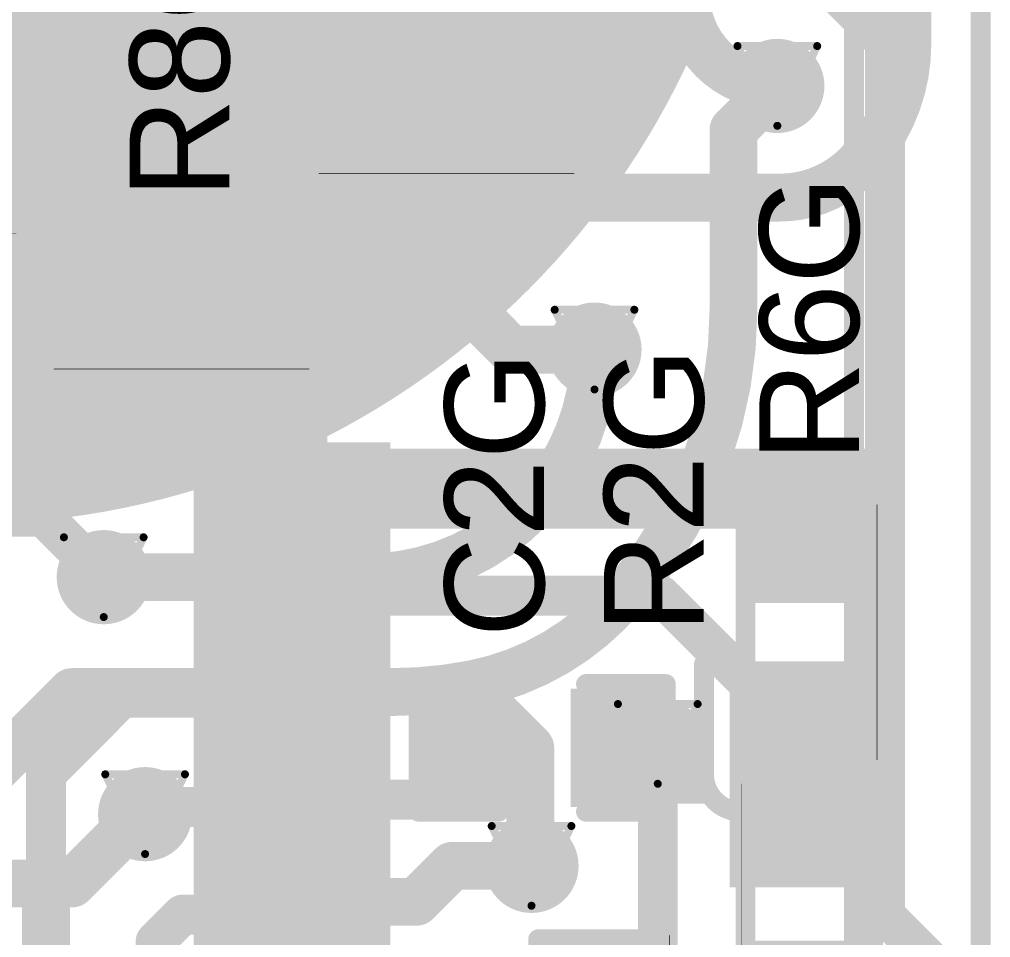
# Model space of a CAD drawing. Header units: inches. Extents: x -3.9 to 9.5, y -7 to 2.6.
# Drawn here: x 3.6748 to 3.9185, y -4.7644 to -4.5341 of the extents above; entities that cross this region are included whole.
import ezdxf

# ---------------------------------------------------------------- set-up
doc = ezdxf.new("R2010")
doc.units = ezdxf.units.IN
doc.header["$MEASUREMENT"] = 0
for name, color, linetype in [('Board Outline', 216, 'Continuous'), ('Bottom Layer', 5, 'Continuous'), ('Bottom Overlay', 54, 'Continuous'), ('Bottom Paste', 16, 'Continuous'), ('Bottom Solder', 6, 'Continuous'), ('Drill Drawing', 1, 'Continuous'), ('Top Layer', 1, 'Continuous'), ('Top Overlay', 2, 'Continuous'), ('Top Paste', 8, 'Continuous'), ('Top Solder', 216, 'Continuous'), ('Via Holes', 16, 'Continuous')]:
    doc.layers.add(name, color=color, linetype=linetype)
doc.styles.add('Arial', font='', dxfattribs={"height": 0.2})
doc.styles.get('Arial').set_extended_font_data('Arial')

# ---------------------------------------------------------------- blocks, each defined once
blk = doc.blocks.new('14_TSSOP_35')
at = {"layer": 'Top Layer'}
for points in [[(-0.1299212, 0.03444885), (-0.0885826, 0.03444885), (-0.0885826, 0.01673235), (-0.1299212, 0.01673235)], [(-0.1299212, 0.00885825), (-0.0885826, 0.00885825), (-0.0885826, -0.00885825), (-0.1299212, -0.00885825)], [(-0.1299212, -0.01673225), (-0.0885826, -0.01673225), (-0.0885826, -0.03444875), (-0.1299212, -0.03444875)], [(-0.1299212, -0.04232285), (-0.0885826, -0.04232285), (-0.0885826, -0.06003935), (-0.1299212, -0.06003935)], [(-0.1299212, -0.06791335), (-0.0885826, -0.06791335), (-0.0885826, -0.08562985), (-0.1299212, -0.08562985)]]:
    blk.add_hatch(color=1, dxfattribs=at).paths.add_polyline_path(points)
at = {"layer": 'Top Paste'}
for points in [[(-0.1299212, 0.03444885), (-0.0885826, 0.03444885), (-0.0885826, 0.01673235), (-0.1299212, 0.01673235)], [(-0.1299212, 0.00885825), (-0.0885826, 0.00885825), (-0.0885826, -0.00885825), (-0.1299212, -0.00885825)], [(-0.1299212, -0.01673225), (-0.0885826, -0.01673225), (-0.0885826, -0.03444875), (-0.1299212, -0.03444875)], [(-0.1299212, -0.04232285), (-0.0885826, -0.04232285), (-0.0885826, -0.06003935), (-0.1299212, -0.06003935)], [(-0.1299212, -0.06791335), (-0.0885826, -0.06791335), (-0.0885826, -0.08562985), (-0.1299212, -0.08562985)]]:
    blk.add_hatch(color=8, dxfattribs=at).paths.add_polyline_path(points)
at = {"layer": 'Top Solder'}
for points in [[(-0.1339212, 0.03844885), (-0.0845826, 0.03844885), (-0.0845826, 0.01273235), (-0.1339212, 0.01273235)], [(-0.1339212, 0.01285825), (-0.0845826, 0.01285825), (-0.0845826, -0.01285825), (-0.1339212, -0.01285825)], [(-0.1339212, -0.01273225), (-0.0845826, -0.01273225), (-0.0845826, -0.03844875), (-0.1339212, -0.03844875)], [(-0.1339212, -0.03832285), (-0.0845826, -0.03832285), (-0.0845826, -0.06403935), (-0.1339212, -0.06403935)], [(-0.1339212, -0.06391335), (-0.0845826, -0.06391335), (-0.0845826, -0.08962985), (-0.1339212, -0.08962985)]]:
    blk.add_hatch(color=216, dxfattribs=at).paths.add_polyline_path(points)
at = {"layer": 'Top Overlay'}
for points in [[(-0.09, -0.0919999, 0.005, 0.005, 0), (-0.09, -0.0999999, 0.005, 0.005, 0)], [(0.0900001, -0.0999999, 0.005, 0.005, 0), (-0.09, -0.0999999, 0.005, 0.005, 0)]]:
    blk.add_lwpolyline(points, format="xyseb", dxfattribs=at)
for points in [[(-0.09125, -0.0919999, 0.0025, 0.0025, 1), (-0.08875, -0.0919999, 0.0025, 0.0025, 1)], [(-0.09125, -0.0999999, 0.0025, 0.0025, 1), (-0.08875, -0.0999999, 0.0025, 0.0025, 1)], [(-0.09125, -0.0999999, 0.0025, 0.0025, 1), (-0.08875, -0.0999999, 0.0025, 0.0025, 1)]]:
    blk.add_lwpolyline(points, format="xyseb", close=True, dxfattribs=at)
blk = doc.blocks.new('S______B______0402_49')
at = {"layer": 'Top Layer'}
for points in [[(-0.0275, -0.0125), (-0.0275, 0.0125), (-0.009499999999999998, 0.0125), (-0.009500000000000001, -0.0125)], [(0.009499999999999998, -0.0125), (0.009500000000000001, 0.0125), (0.0275, 0.0125), (0.0275, -0.0125)]]:
    blk.add_hatch(color=1, dxfattribs=at).paths.add_polyline_path(points)
at = {"layer": 'Top Paste'}
for points in [[(-0.0275, -0.0125), (-0.0275, 0.0125), (-0.009499999999999998, 0.0125), (-0.009500000000000001, -0.0125)], [(0.009499999999999998, -0.0125), (0.009500000000000001, 0.0125), (0.0275, 0.0125), (0.0275, -0.0125)]]:
    blk.add_hatch(color=8, dxfattribs=at).paths.add_polyline_path(points)
at = {"layer": 'Top Solder'}
for points in [[(-0.0296654, -0.0146654), (-0.0296654, 0.0146654), (-0.007334599999999998, 0.0146654), (-0.007334600000000002, -0.0146654)], [(0.007334599999999998, -0.0146654), (0.007334600000000002, 0.0146654), (0.0296654, 0.0146654), (0.0296654, -0.0146654)]]:
    blk.add_hatch(color=216, dxfattribs=at).paths.add_polyline_path(points)
at = {"layer": 'Top Overlay'}
for points in [[(-0.031, -0.016, 0.005, 0.005, 0), (-0.031, 0.016, 0.005, 0.005, 0)], [(-0.031, 0.016, 0.005, 0.005, 0), (0.031, 0.016, 0.005, 0.005, 0)], [(0.031, -0.016, 0.005, 0.005, 0), (0.031, 0.016, 0.005, 0.005, 0)], [(-0.031, -0.016, 0.005, 0.005, 0), (0.031, -0.016, 0.005, 0.005, 0)], [(-0.032, -0.017, 0.000127, 0.000127, 0), (0.032, -0.017, 0.000127, 0.000127, 0)]]:
    blk.add_lwpolyline(points, format="xyseb", dxfattribs=at)
for points in [[(-0.03225, 0.016, 0.0025, 0.0025, 1), (-0.02975, 0.016, 0.0025, 0.0025, 1)], [(-0.03225, 0.016, 0.0025, 0.0025, 1), (-0.02975, 0.016, 0.0025, 0.0025, 1)], [(0.02975, 0.016, 0.0025, 0.0025, 1), (0.03225, 0.016, 0.0025, 0.0025, 1)], [(0.02975, 0.016, 0.0025, 0.0025, 1), (0.03225, 0.016, 0.0025, 0.0025, 1)], [(-0.03225, -0.016, 0.0025, 0.0025, 1), (-0.02975, -0.016, 0.0025, 0.0025, 1)], [(-0.03225, -0.016, 0.0025, 0.0025, 1), (-0.02975, -0.016, 0.0025, 0.0025, 1)], [(0.02975, -0.016, 0.0025, 0.0025, 1), (0.03225, -0.016, 0.0025, 0.0025, 1)], [(0.02975, -0.016, 0.0025, 0.0025, 1), (0.03225, -0.016, 0.0025, 0.0025, 1)], [(-0.0320317, -0.017, 6.35e-05, 6.35e-05, 1), (-0.0319683, -0.017, 6.35e-05, 6.35e-05, 1)], [(0.0319683, -0.017, 6.35e-05, 6.35e-05, 1), (0.0320317, -0.017, 6.35e-05, 6.35e-05, 1)]]:
    blk.add_lwpolyline(points, format="xyseb", close=True, dxfattribs=at)
blk = doc.blocks.new('R__0402_126')
at = {"layer": 'Top Layer'}
for points in [[(-0.0275, -0.0125), (-0.0275, 0.0125), (-0.009499999999999998, 0.0125), (-0.009500000000000001, -0.0125)], [(0.009499999999999998, -0.0125), (0.009500000000000001, 0.0125), (0.0275, 0.0125), (0.0275, -0.0125)]]:
    blk.add_hatch(color=1, dxfattribs=at).paths.add_polyline_path(points)
at = {"layer": 'Top Paste'}
for points in [[(-0.0275, -0.0125), (-0.0275, 0.0125), (-0.009499999999999998, 0.0125), (-0.009500000000000001, -0.0125)], [(0.009499999999999998, -0.0125), (0.009500000000000001, 0.0125), (0.0275, 0.0125), (0.0275, -0.0125)]]:
    blk.add_hatch(color=8, dxfattribs=at).paths.add_polyline_path(points)
at = {"layer": 'Top Solder'}
for points in [[(-0.0315, -0.0165), (-0.0315, 0.0165), (-0.005499999999999999, 0.0165), (-0.005500000000000001, -0.0165)], [(0.005499999999999999, -0.0165), (0.005500000000000001, 0.0165), (0.0315, 0.0165), (0.0315, -0.0165)]]:
    blk.add_hatch(color=216, dxfattribs=at).paths.add_polyline_path(points)
at = {"layer": 'Top Overlay'}
for points in [[(-0.031, -0.016, 0.005, 0.005, 0), (-0.031, 0.016, 0.005, 0.005, 0)], [(-0.031, 0.016, 0.005, 0.005, 0), (0.031, 0.016, 0.005, 0.005, 0)], [(0.031, -0.016, 0.005, 0.005, 0), (0.031, 0.016, 0.005, 0.005, 0)], [(-0.031, -0.016, 0.005, 0.005, 0), (0.031, -0.016, 0.005, 0.005, 0)], [(-0.032, -0.017, 0.000127, 0.000127, 0), (0.032, -0.017, 0.000127, 0.000127, 0)]]:
    blk.add_lwpolyline(points, format="xyseb", dxfattribs=at)
for points in [[(-0.03225, 0.016, 0.0025, 0.0025, 1), (-0.02975, 0.016, 0.0025, 0.0025, 1)], [(-0.03225, 0.016, 0.0025, 0.0025, 1), (-0.02975, 0.016, 0.0025, 0.0025, 1)], [(0.02975, 0.016, 0.0025, 0.0025, 1), (0.03225, 0.016, 0.0025, 0.0025, 1)], [(0.02975, 0.016, 0.0025, 0.0025, 1), (0.03225, 0.016, 0.0025, 0.0025, 1)], [(-0.03225, -0.016, 0.0025, 0.0025, 1), (-0.02975, -0.016, 0.0025, 0.0025, 1)], [(-0.03225, -0.016, 0.0025, 0.0025, 1), (-0.02975, -0.016, 0.0025, 0.0025, 1)], [(0.02975, -0.016, 0.0025, 0.0025, 1), (0.03225, -0.016, 0.0025, 0.0025, 1)], [(0.02975, -0.016, 0.0025, 0.0025, 1), (0.03225, -0.016, 0.0025, 0.0025, 1)], [(-0.0320317, -0.017, 6.35e-05, 6.35e-05, 1), (-0.0319683, -0.017, 6.35e-05, 6.35e-05, 1)], [(0.0319683, -0.017, 6.35e-05, 6.35e-05, 1), (0.0320317, -0.017, 6.35e-05, 6.35e-05, 1)]]:
    blk.add_lwpolyline(points, format="xyseb", close=True, dxfattribs=at)
blk = doc.blocks.new('R__0402_133')
at = {"layer": 'Top Layer'}
for points in [[(-0.0275, -0.0125), (-0.0275, 0.0125), (-0.009499999999999998, 0.0125), (-0.009500000000000001, -0.0125)], [(0.009499999999999998, -0.0125), (0.009500000000000001, 0.0125), (0.0275, 0.0125), (0.0275, -0.0125)]]:
    blk.add_hatch(color=1, dxfattribs=at).paths.add_polyline_path(points)
at = {"layer": 'Top Paste'}
for points in [[(-0.0275, -0.0125), (-0.0275, 0.0125), (-0.009499999999999998, 0.0125), (-0.009500000000000001, -0.0125)], [(0.009499999999999998, -0.0125), (0.009500000000000001, 0.0125), (0.0275, 0.0125), (0.0275, -0.0125)]]:
    blk.add_hatch(color=8, dxfattribs=at).paths.add_polyline_path(points)
at = {"layer": 'Top Solder'}
for points in [[(-0.0315, -0.0165), (-0.0315, 0.0165), (-0.005499999999999999, 0.0165), (-0.005500000000000001, -0.0165)], [(0.005499999999999999, -0.0165), (0.005500000000000001, 0.0165), (0.0315, 0.0165), (0.0315, -0.0165)]]:
    blk.add_hatch(color=216, dxfattribs=at).paths.add_polyline_path(points)
at = {"layer": 'Top Overlay'}
for points in [[(-0.031, 0.016, 0.005, 0.005, 0), (-0.031, -0.016, 0.005, 0.005, 0)], [(0.031, 0.016, 0.005, 0.005, 0), (-0.031, 0.016, 0.005, 0.005, 0)], [(0.031, 0.016, 0.005, 0.005, 0), (0.031, -0.016, 0.005, 0.005, 0)], [(0.031, -0.016, 0.005, 0.005, 0), (-0.031, -0.016, 0.005, 0.005, 0)], [(0.032, -0.017, 0.000127, 0.000127, 0), (-0.032, -0.017, 0.000127, 0.000127, 0)]]:
    blk.add_lwpolyline(points, format="xyseb", dxfattribs=at)
for points in [[(-0.03225, 0.016, 0.0025, 0.0025, 1), (-0.02975, 0.016, 0.0025, 0.0025, 1)], [(-0.03225, 0.016, 0.0025, 0.0025, 1), (-0.02975, 0.016, 0.0025, 0.0025, 1)], [(0.02975, 0.016, 0.0025, 0.0025, 1), (0.03225, 0.016, 0.0025, 0.0025, 1)], [(0.02975, 0.016, 0.0025, 0.0025, 1), (0.03225, 0.016, 0.0025, 0.0025, 1)], [(-0.03225, -0.016, 0.0025, 0.0025, 1), (-0.02975, -0.016, 0.0025, 0.0025, 1)], [(-0.03225, -0.016, 0.0025, 0.0025, 1), (-0.02975, -0.016, 0.0025, 0.0025, 1)], [(0.02975, -0.016, 0.0025, 0.0025, 1), (0.03225, -0.016, 0.0025, 0.0025, 1)], [(0.02975, -0.016, 0.0025, 0.0025, 1), (0.03225, -0.016, 0.0025, 0.0025, 1)], [(-0.0320317, -0.017, 6.35e-05, 6.35e-05, 1), (-0.0319683, -0.017, 6.35e-05, 6.35e-05, 1)], [(0.0319683, -0.017, 6.35e-05, 6.35e-05, 1), (0.0320317, -0.017, 6.35e-05, 6.35e-05, 1)]]:
    blk.add_lwpolyline(points, format="xyseb", close=True, dxfattribs=at)
blk = doc.blocks.new('R___0402_140')
at = {"layer": 'Top Layer'}
for points in [[(-0.0275, -0.0125), (-0.0275, 0.0125), (-0.009499999999999998, 0.0125), (-0.009500000000000001, -0.0125)], [(0.009499999999999998, -0.0125), (0.009500000000000001, 0.0125), (0.0275, 0.0125), (0.0275, -0.0125)]]:
    blk.add_hatch(color=1, dxfattribs=at).paths.add_polyline_path(points)
at = {"layer": 'Top Paste'}
for points in [[(-0.0275, -0.0125), (-0.0275, 0.0125), (-0.009499999999999998, 0.0125), (-0.009500000000000001, -0.0125)], [(0.009499999999999998, -0.0125), (0.009500000000000001, 0.0125), (0.0275, 0.0125), (0.0275, -0.0125)]]:
    blk.add_hatch(color=8, dxfattribs=at).paths.add_polyline_path(points)
at = {"layer": 'Top Solder'}
for points in [[(-0.0296654, -0.0146654), (-0.0296654, 0.0146654), (-0.007334599999999998, 0.0146654), (-0.007334600000000002, -0.0146654)], [(0.007334599999999998, -0.0146654), (0.007334600000000002, 0.0146654), (0.0296654, 0.0146654), (0.0296654, -0.0146654)]]:
    blk.add_hatch(color=216, dxfattribs=at).paths.add_polyline_path(points)
at = {"layer": 'Top Overlay'}
for points in [[(-0.031, 0.016, 0.005, 0.005, 0), (-0.031, -0.016, 0.005, 0.005, 0)], [(-0.031, 0.016, 0.005, 0.005, 0), (0.031, 0.016, 0.005, 0.005, 0)], [(0.031, 0.016, 0.005, 0.005, 0), (0.031, -0.016, 0.005, 0.005, 0)], [(-0.031, -0.016, 0.005, 0.005, 0), (0.031, -0.016, 0.005, 0.005, 0)], [(-0.032, -0.017, 0.000127, 0.000127, 0), (0.032, -0.017, 0.000127, 0.000127, 0)]]:
    blk.add_lwpolyline(points, format="xyseb", dxfattribs=at)
for points in [[(-0.03225, 0.016, 0.0025, 0.0025, 1), (-0.02975, 0.016, 0.0025, 0.0025, 1)], [(-0.03225, 0.016, 0.0025, 0.0025, 1), (-0.02975, 0.016, 0.0025, 0.0025, 1)], [(0.02975, 0.016, 0.0025, 0.0025, 1), (0.03225, 0.016, 0.0025, 0.0025, 1)], [(0.02975, 0.016, 0.0025, 0.0025, 1), (0.03225, 0.016, 0.0025, 0.0025, 1)], [(-0.03225, -0.016, 0.0025, 0.0025, 1), (-0.02975, -0.016, 0.0025, 0.0025, 1)], [(-0.03225, -0.016, 0.0025, 0.0025, 1), (-0.02975, -0.016, 0.0025, 0.0025, 1)], [(0.02975, -0.016, 0.0025, 0.0025, 1), (0.03225, -0.016, 0.0025, 0.0025, 1)], [(0.02975, -0.016, 0.0025, 0.0025, 1), (0.03225, -0.016, 0.0025, 0.0025, 1)], [(-0.0320317, -0.017, 6.35e-05, 6.35e-05, 1), (-0.0319683, -0.017, 6.35e-05, 6.35e-05, 1)], [(0.0319683, -0.017, 6.35e-05, 6.35e-05, 1), (0.0320317, -0.017, 6.35e-05, 6.35e-05, 1)]]:
    blk.add_lwpolyline(points, format="xyseb", close=True, dxfattribs=at)
blk = doc.blocks.new('R___0402_161')
at = {"layer": 'Top Layer'}
for points in [[(-0.0275, -0.0125), (-0.0275, 0.0125), (-0.009499999999999998, 0.0125), (-0.009500000000000001, -0.0125)], [(0.009499999999999998, -0.0125), (0.009500000000000001, 0.0125), (0.0275, 0.0125), (0.0275, -0.0125)]]:
    blk.add_hatch(color=1, dxfattribs=at).paths.add_polyline_path(points)
at = {"layer": 'Top Paste'}
for points in [[(-0.0275, -0.0125), (-0.0275, 0.0125), (-0.009499999999999998, 0.0125), (-0.009500000000000001, -0.0125)], [(0.009499999999999998, -0.0125), (0.009500000000000001, 0.0125), (0.0275, 0.0125), (0.0275, -0.0125)]]:
    blk.add_hatch(color=8, dxfattribs=at).paths.add_polyline_path(points)
at = {"layer": 'Top Solder'}
for points in [[(-0.0296654, -0.0146654), (-0.0296654, 0.0146654), (-0.007334599999999998, 0.0146654), (-0.007334600000000002, -0.0146654)], [(0.007334599999999998, -0.0146654), (0.007334600000000002, 0.0146654), (0.0296654, 0.0146654), (0.0296654, -0.0146654)]]:
    blk.add_hatch(color=216, dxfattribs=at).paths.add_polyline_path(points)
at = {"layer": 'Top Overlay'}
for points in [[(-0.031, 0.016, 0.005, 0.005, 0), (-0.031, -0.016, 0.005, 0.005, 0)], [(-0.031, 0.016, 0.005, 0.005, 0), (0.031, 0.016, 0.005, 0.005, 0)], [(0.031, 0.016, 0.005, 0.005, 0), (0.031, -0.016, 0.005, 0.005, 0)], [(-0.031, -0.016, 0.005, 0.005, 0), (0.031, -0.016, 0.005, 0.005, 0)], [(-0.032, -0.017, 0.000127, 0.000127, 0), (0.032, -0.017, 0.000127, 0.000127, 0)]]:
    blk.add_lwpolyline(points, format="xyseb", dxfattribs=at)
for points in [[(-0.03225, 0.016, 0.0025, 0.0025, 1), (-0.02975, 0.016, 0.0025, 0.0025, 1)], [(-0.03225, 0.016, 0.0025, 0.0025, 1), (-0.02975, 0.016, 0.0025, 0.0025, 1)], [(0.02975, 0.016, 0.0025, 0.0025, 1), (0.03225, 0.016, 0.0025, 0.0025, 1)], [(0.02975, 0.016, 0.0025, 0.0025, 1), (0.03225, 0.016, 0.0025, 0.0025, 1)], [(-0.03225, -0.016, 0.0025, 0.0025, 1), (-0.02975, -0.016, 0.0025, 0.0025, 1)], [(-0.03225, -0.016, 0.0025, 0.0025, 1), (-0.02975, -0.016, 0.0025, 0.0025, 1)], [(0.02975, -0.016, 0.0025, 0.0025, 1), (0.03225, -0.016, 0.0025, 0.0025, 1)], [(0.02975, -0.016, 0.0025, 0.0025, 1), (0.03225, -0.016, 0.0025, 0.0025, 1)], [(-0.0320317, -0.017, 6.35e-05, 6.35e-05, 1), (-0.0319683, -0.017, 6.35e-05, 6.35e-05, 1)], [(0.0319683, -0.017, 6.35e-05, 6.35e-05, 1), (0.0320317, -0.017, 6.35e-05, 6.35e-05, 1)]]:
    blk.add_lwpolyline(points, format="xyseb", close=True, dxfattribs=at)
blk = doc.blocks.new('R___0402_168')
at = {"layer": 'Top Layer'}
for points in [[(-0.0275, -0.0125), (-0.0275, 0.0125), (-0.009500000000000003, 0.0125), (-0.009499999999999996, -0.0125)], [(0.009500000000000003, -0.0125), (0.009499999999999996, 0.0125), (0.0275, 0.0125), (0.0275, -0.0125)]]:
    blk.add_hatch(color=1, dxfattribs=at).paths.add_polyline_path(points)
at = {"layer": 'Top Paste'}
for points in [[(-0.0275, -0.0125), (-0.0275, 0.0125), (-0.009500000000000003, 0.0125), (-0.009499999999999996, -0.0125)], [(0.009500000000000003, -0.0125), (0.009499999999999996, 0.0125), (0.0275, 0.0125), (0.0275, -0.0125)]]:
    blk.add_hatch(color=8, dxfattribs=at).paths.add_polyline_path(points)
at = {"layer": 'Top Solder'}
for points in [[(-0.0296654, -0.0146654), (-0.0296654, 0.0146654), (-0.007334600000000003, 0.0146654), (-0.007334599999999997, -0.0146654)], [(0.007334600000000003, -0.0146654), (0.007334599999999997, 0.0146654), (0.0296654, 0.0146654), (0.0296654, -0.0146654)]]:
    blk.add_hatch(color=216, dxfattribs=at).paths.add_polyline_path(points)
at = {"layer": 'Top Overlay'}
for points in [[(-0.031, -0.016, 0.005, 0.005, 0), (-0.031, 0.016, 0.005, 0.005, 0)], [(0.031, 0.016, 0.005, 0.005, 0), (-0.031, 0.016, 0.005, 0.005, 0)], [(0.031, -0.016, 0.005, 0.005, 0), (0.031, 0.016, 0.005, 0.005, 0)], [(0.031, -0.016, 0.005, 0.005, 0), (-0.031, -0.016, 0.005, 0.005, 0)], [(0.032, -0.017, 0.000127, 0.000127, 0), (-0.032, -0.017, 0.000127, 0.000127, 0)]]:
    blk.add_lwpolyline(points, format="xyseb", dxfattribs=at)
for points in [[(-0.03225, 0.016, 0.0025, 0.0025, 1), (-0.02975, 0.016, 0.0025, 0.0025, 1)], [(-0.03225, 0.016, 0.0025, 0.0025, 1), (-0.02975, 0.016, 0.0025, 0.0025, 1)], [(0.02975, 0.016, 0.0025, 0.0025, 1), (0.03225, 0.016, 0.0025, 0.0025, 1)], [(0.02975, 0.016, 0.0025, 0.0025, 1), (0.03225, 0.016, 0.0025, 0.0025, 1)], [(-0.03225, -0.016, 0.0025, 0.0025, 1), (-0.02975, -0.016, 0.0025, 0.0025, 1)], [(-0.03225, -0.016, 0.0025, 0.0025, 1), (-0.02975, -0.016, 0.0025, 0.0025, 1)], [(0.02975, -0.016, 0.0025, 0.0025, 1), (0.03225, -0.016, 0.0025, 0.0025, 1)], [(0.02975, -0.016, 0.0025, 0.0025, 1), (0.03225, -0.016, 0.0025, 0.0025, 1)], [(-0.0320317, -0.017, 6.35e-05, 6.35e-05, 1), (-0.0319683, -0.017, 6.35e-05, 6.35e-05, 1)], [(0.0319683, -0.017, 6.35e-05, 6.35e-05, 1), (0.0320317, -0.017, 6.35e-05, 6.35e-05, 1)]]:
    blk.add_lwpolyline(points, format="xyseb", close=True, dxfattribs=at)
blk = doc.blocks.new('_EMG________B_196')
at = {"layer": 'Bottom Layer'}
h = blk.add_hatch(color=5, dxfattribs=at)
edge = h.paths.add_edge_path()
edge.add_arc((-1.1e-06, 0.3931962), 0.1968504, 0, 360)
at = {"layer": 'Bottom Paste'}
h = blk.add_hatch(color=16, dxfattribs=at)
edge = h.paths.add_edge_path()
edge.add_arc((-1.1e-06, 0.3931962), 0.1968504, 0, 360)
at = {"layer": 'Bottom Solder'}
h = blk.add_hatch(color=6, dxfattribs=at)
edge = h.paths.add_edge_path()
edge.add_arc((-1.1e-06, 0.3931962), 0.2008504, 0, 360)
at = {"layer": 'Bottom Overlay'}
blk.add_lwpolyline([(0.2237505, -0.4317177, 0.005, 0.005, 0), (0.2237505, 0.4317242, 0.005, 0.005, 0)], format="xyseb", dxfattribs=at)
blk = doc.blocks.new('C___0402_252')
at = {"layer": 'Top Layer'}
for points in [[(-0.0275, -0.0125), (-0.0275, 0.0125), (-0.009499999999999998, 0.0125), (-0.009500000000000001, -0.0125)], [(0.009499999999999998, -0.0125), (0.009500000000000001, 0.0125), (0.0275, 0.0125), (0.0275, -0.0125)]]:
    blk.add_hatch(color=1, dxfattribs=at).paths.add_polyline_path(points)
at = {"layer": 'Top Paste'}
for points in [[(-0.0275, -0.0125), (-0.0275, 0.0125), (-0.009499999999999998, 0.0125), (-0.009500000000000001, -0.0125)], [(0.009499999999999998, -0.0125), (0.009500000000000001, 0.0125), (0.0275, 0.0125), (0.0275, -0.0125)]]:
    blk.add_hatch(color=8, dxfattribs=at).paths.add_polyline_path(points)
at = {"layer": 'Top Solder'}
for points in [[(-0.0298622, -0.0148622), (-0.0298622, 0.0148622), (-0.007137799999999999, 0.0148622), (-0.007137800000000001, -0.0148622)], [(0.007137799999999999, -0.0148622), (0.007137800000000001, 0.0148622), (0.0298622, 0.0148622), (0.0298622, -0.0148622)]]:
    blk.add_hatch(color=216, dxfattribs=at).paths.add_polyline_path(points)
at = {"layer": 'Top Overlay'}
for points in [[(-0.031, 0.016, 0.005, 0.005, 0), (-0.011, 0.016, 0.005, 0.005, 0)], [(-0.031, -0.016, 0.005, 0.005, 0), (-0.031, 0.016, 0.005, 0.005, 0)], [(0.011, 0.016, 0.005, 0.005, 0), (0.031, 0.016, 0.005, 0.005, 0)], [(0.031, -0.016, 0.005, 0.005, 0), (0.031, 0.016, 0.005, 0.005, 0)], [(-0.031, -0.016, 0.005, 0.005, 0), (-0.011, -0.016, 0.005, 0.005, 0)], [(0.011, -0.016, 0.005, 0.005, 0), (0.031, -0.016, 0.005, 0.005, 0)]]:
    blk.add_lwpolyline(points, format="xyseb", dxfattribs=at)
for points in [[(-0.03225, 0.016, 0.0025, 0.0025, 1), (-0.02975, 0.016, 0.0025, 0.0025, 1)], [(-0.03225, 0.016, 0.0025, 0.0025, 1), (-0.02975, 0.016, 0.0025, 0.0025, 1)], [(-0.01225, 0.016, 0.0025, 0.0025, 1), (-0.00975, 0.016, 0.0025, 0.0025, 1)], [(0.00975, 0.016, 0.0025, 0.0025, 1), (0.01225, 0.016, 0.0025, 0.0025, 1)], [(0.02975, 0.016, 0.0025, 0.0025, 1), (0.03225, 0.016, 0.0025, 0.0025, 1)], [(0.02975, 0.016, 0.0025, 0.0025, 1), (0.03225, 0.016, 0.0025, 0.0025, 1)], [(-0.03225, -0.016, 0.0025, 0.0025, 1), (-0.02975, -0.016, 0.0025, 0.0025, 1)], [(-0.03225, -0.016, 0.0025, 0.0025, 1), (-0.02975, -0.016, 0.0025, 0.0025, 1)], [(-0.01225, -0.016, 0.0025, 0.0025, 1), (-0.00975, -0.016, 0.0025, 0.0025, 1)], [(0.00975, -0.016, 0.0025, 0.0025, 1), (0.01225, -0.016, 0.0025, 0.0025, 1)], [(0.02975, -0.016, 0.0025, 0.0025, 1), (0.03225, -0.016, 0.0025, 0.0025, 1)], [(0.02975, -0.016, 0.0025, 0.0025, 1), (0.03225, -0.016, 0.0025, 0.0025, 1)]]:
    blk.add_lwpolyline(points, format="xyseb", close=True, dxfattribs=at)

msp = doc.modelspace()

# ---------------------------------------------------------------- hatches: boundary and pattern name
at = {"layer": 'Bottom Layer'}
h = msp.add_hatch(color=5, dxfattribs=at)
edge = h.paths.add_edge_path()
edge.add_arc((3.8649775, -4.5507834), 0.011811, 0, 360)
h = msp.add_hatch(color=5, dxfattribs=at)
edge = h.paths.add_edge_path()
edge.add_arc((3.819105, -4.6169109), 0.011811, 0, 360)
h = msp.add_hatch(color=5, dxfattribs=at)
edge = h.paths.add_edge_path()
edge.add_arc((3.6959774, -4.6739724), 0.011811, 0, 360)
h = msp.add_hatch(color=5, dxfattribs=at)
edge = h.paths.add_edge_path()
edge.add_arc((3.8349775, -4.7157834), 0.011811, 0, 360)
h = msp.add_hatch(color=5, dxfattribs=at)
edge = h.paths.add_edge_path()
edge.add_arc((3.7063555, -4.7334054), 0.011811, 0, 360)
h = msp.add_hatch(color=5, dxfattribs=at)
edge = h.paths.add_edge_path()
edge.add_arc((3.8033048, -4.7463689), 0.011811, 0, 360)
at = {"layer": 'Top Layer'}
for points in [[(3.7899775, -4.5847834), (3.8239775, -4.5847834), (3.8239775, -4.4427834), (3.7899775, -4.4427834)], [(3.6499974, -4.6177834), (3.7059974, -4.6177834), (3.7059974, -4.5717834), (3.6499974, -4.5717834)], [(3.7210916, -4.6603976), (3.7520916, -4.6603976), (3.7520916, -4.5917834), (3.7210916, -4.5917834)], [(3.7219775, -4.6617834), (3.8879775, -4.6617834), (3.8879775, -4.6417834), (3.7219775, -4.6417834)], [(3.8569775, -4.6797834), (3.8879775, -4.6797834), (3.8879775, -4.6417834), (3.8569775, -4.6417834)], [(3.8529775, -4.7517834), (3.8919973, -4.7517834), (3.8919973, -4.6957834), (3.8529775, -4.6957834)], [(3.8159775, -4.7307834), (3.8469775, -4.7307834), (3.8469775, -4.7087834), (3.8159775, -4.7087834)]]:
    msp.add_hatch(color=1, dxfattribs=at).paths.add_polyline_path(points)
h = msp.add_hatch(color=1, dxfattribs=at)
edge = h.paths.add_edge_path()
edge.add_arc((3.8649775, -4.5507834), 0.011811, 0, 360)
h = msp.add_hatch(color=1, dxfattribs=at)
edge = h.paths.add_edge_path()
edge.add_arc((3.819105, -4.6169109), 0.011811, 0, 360)
h = msp.add_hatch(color=1, dxfattribs=at)
edge = h.paths.add_edge_path()
edge.add_arc((3.6959774, -4.6739724), 0.011811, 0, 360)
h = msp.add_hatch(color=1, dxfattribs=at)
edge = h.paths.add_edge_path()
edge.add_arc((3.8349775, -4.7157834), 0.011811, 0, 360)
h = msp.add_hatch(color=1, dxfattribs=at)
edge = h.paths.add_edge_path()
edge.add_arc((3.7063555, -4.7334054), 0.011811, 0, 360)
h = msp.add_hatch(color=1, dxfattribs=at)
edge = h.paths.add_edge_path()
edge.add_arc((3.8033048, -4.7463689), 0.011811, 0, 360)
at = {"layer": 'Via Holes'}
h = msp.add_hatch(color=7, dxfattribs=at)
edge = h.paths.add_edge_path()
edge.add_arc((3.8649775, -4.5507834), 0.0059055, 0, 360)
h = msp.add_hatch(color=7, dxfattribs=at)
edge = h.paths.add_edge_path()
edge.add_arc((3.819105, -4.6169109), 0.0059055, 0, 360)
h = msp.add_hatch(color=7, dxfattribs=at)
edge = h.paths.add_edge_path()
edge.add_arc((3.6959774, -4.6739724), 0.0059055, 0, 360)
h = msp.add_hatch(color=7, dxfattribs=at)
edge = h.paths.add_edge_path()
edge.add_arc((3.8349775, -4.7157834), 0.0059055, 0, 360)
h = msp.add_hatch(color=7, dxfattribs=at)
edge = h.paths.add_edge_path()
edge.add_arc((3.7063555, -4.7334054), 0.0059055, 0, 360)
h = msp.add_hatch(color=7, dxfattribs=at)
edge = h.paths.add_edge_path()
edge.add_arc((3.8033048, -4.7463689), 0.0059055, 0, 360)

# ---------------------------------------------------------------- linework, layer by layer
at = {"layer": 'Board Outline'}
msp.add_lwpolyline([(3.9159761, -4.4233223, 0.005, 0.005, 0), (3.9159775, -5.283785, 0.005, 0.005, 0)], format="xyseb", dxfattribs=at)
at = {"layer": 'Bottom Layer'}
for points in [[(3.868169, -4.5159749, 0.01, 0.01, 0), (3.8919775, -4.5397834, 0.01, 0.01, 0)], [(3.8919775, -4.7587834, 0.01, 0.01, 0), (3.8919775, -4.5397834, 0.01, 0.01, 0)], [(3.8539775, -4.5617834, 0.012, 0.012, 0), (3.8649775, -4.5507834, 0.012, 0.012, 0)], [(3.8539775, -4.6067834, 0.012, 0.012, 0), (3.8539775, -4.5617834, 0.012, 0.012, 0)], [(3.8539774, -4.6067834, 0.012, 0.012, -0.1989125263863488), (3.8225312, -4.6827002, 0.012, 0.012, 0)], [(3.8539774, -4.6067832, 0.012, 0.012, 0), (3.8539775, -4.6067834, 0.012, 0.012, 0)], [(3.8191049, -4.616911, 0.012, 0.012, -0.4270878916313132), (3.7594906, -4.6739723, 0.012, 0.012, 0)], [(3.6959774, -4.6739724, 0.012, 0.012, 0), (3.7594906, -4.6739724, 0.012, 0.012, 0)], [(3.8225311, -4.6827001, 0.012, 0.012, -0.148564960921122), (3.7886927, -4.7007679, 0.012, 0.012, 0)], [(3.7886929, -4.7007681, 0.012, 0.012, -0.04890308047018044), (3.7681373, -4.7027834, 0.012, 0.012, 0)], [(3.6681666, -4.7225944, 0.012, 0.012, 0), (3.6879776, -4.7027834, 0.012, 0.012, 0)], [(3.6879776, -4.7027834, 0.012, 0.012, 0), (3.7659372, -4.7027834, 0.012, 0.012, 0)], [(3.7891202, -4.7029261, 0.012, 0.012, 0), (3.8029945, -4.7168004, 0.012, 0.012, 0)], [(3.8029945, -4.7460586, 0.012, 0.012, 0), (3.8029945, -4.7168004, 0.012, 0.012, 0)], [(3.8349775, -4.7717834, 0.01, 0.01, 0), (3.8349775, -4.7157834, 0.01, 0.01, 0)], [(3.6879974, -4.7507834, 0.012, 0.012, 0), (3.7053754, -4.7334054, 0.012, 0.012, 0)], [(3.7053754, -4.7334054, 0.012, 0.012, 0), (3.7063555, -4.7334054, 0.012, 0.012, 0)], [(3.8029945, -4.7460586, 0.012, 0.012, 0), (3.8033048, -4.7463689, 0.012, 0.012, 0)], [(3.5102224, -4.7507834, 0.012, 0.012, 0), (3.6879974, -4.7507834, 0.012, 0.012, 0)], [(3.8919775, -4.7587834, 0.01, 0.01, 0), (3.9029339, -4.7697398, 0.01, 0.01, 0)]]:
    msp.add_lwpolyline(points, format="xyseb", dxfattribs=at)
for points in [[(3.8894775, -4.5397834, 0.005, 0.005, 1), (3.8944775, -4.5397834, 0.005, 0.005, 1)], [(3.8894775, -4.5397834, 0.005, 0.005, 1), (3.8944775, -4.5397834, 0.005, 0.005, 1)], [(3.8619775, -4.5507834, 0.006, 0.006, 1), (3.8679775, -4.5507834, 0.006, 0.006, 1)], [(3.8509775, -4.5617834, 0.006, 0.006, 1), (3.8569775, -4.5617834, 0.006, 0.006, 1)], [(3.8509775, -4.5617834, 0.006, 0.006, 1), (3.8569775, -4.5617834, 0.006, 0.006, 1)], [(3.8509774, -4.6067832, 0.006, 0.006, 1), (3.8569774, -4.6067832, 0.006, 0.006, 1)], [(3.8509774, -4.6067834, 0.006, 0.006, 1), (3.8569774, -4.6067834, 0.006, 0.006, 1)], [(3.8509775, -4.6067834, 0.006, 0.006, 1), (3.8569775, -4.6067834, 0.006, 0.006, 1)], [(3.8509775, -4.6067834, 0.006, 0.006, 1), (3.8569775, -4.6067834, 0.006, 0.006, 1)], [(3.8161049, -4.616911, 0.006, 0.006, 1), (3.8221049, -4.616911, 0.006, 0.006, 1)], [(3.6929774, -4.6739724, 0.006, 0.006, 1), (3.6989774, -4.6739724, 0.006, 0.006, 1)], [(3.7564906, -4.6739723, 0.006, 0.006, 1), (3.7624906, -4.6739723, 0.006, 0.006, 1)], [(3.7564906, -4.6739724, 0.006, 0.006, 1), (3.7624906, -4.6739724, 0.006, 0.006, 1)], [(3.8195311, -4.6827001, 0.006, 0.006, 1), (3.8255311, -4.6827001, 0.006, 0.006, 1)], [(3.8195312, -4.6827002, 0.006, 0.006, 1), (3.8255312, -4.6827002, 0.006, 0.006, 1)], [(3.7856927, -4.7007679, 0.006, 0.006, 1), (3.7916927, -4.7007679, 0.006, 0.006, 1)], [(3.7856929, -4.7007681, 0.006, 0.006, 1), (3.7916929, -4.7007681, 0.006, 0.006, 1)], [(3.6849776, -4.7027834, 0.006, 0.006, 1), (3.6909776, -4.7027834, 0.006, 0.006, 1)], [(3.6849776, -4.7027834, 0.006, 0.006, 1), (3.6909776, -4.7027834, 0.006, 0.006, 1)], [(3.7629372, -4.7027834, 0.006, 0.006, 1), (3.7689372, -4.7027834, 0.006, 0.006, 1)], [(3.7651373, -4.7027834, 0.006, 0.006, 1), (3.7711373, -4.7027834, 0.006, 0.006, 1)], [(3.7861202, -4.7029261, 0.006, 0.006, 1), (3.7921202, -4.7029261, 0.006, 0.006, 1)], [(3.7999945, -4.7168004, 0.006, 0.006, 1), (3.8059945, -4.7168004, 0.006, 0.006, 1)], [(3.7999945, -4.7168004, 0.006, 0.006, 1), (3.8059945, -4.7168004, 0.006, 0.006, 1)], [(3.8324775, -4.7157834, 0.005, 0.005, 1), (3.8374775, -4.7157834, 0.005, 0.005, 1)], [(3.7023754, -4.7334054, 0.006, 0.006, 1), (3.7083754, -4.7334054, 0.006, 0.006, 1)], [(3.7023754, -4.7334054, 0.006, 0.006, 1), (3.7083754, -4.7334054, 0.006, 0.006, 1)], [(3.7033555, -4.7334054, 0.006, 0.006, 1), (3.7093555, -4.7334054, 0.006, 0.006, 1)], [(3.7999945, -4.7460586, 0.006, 0.006, 1), (3.8059945, -4.7460586, 0.006, 0.006, 1)], [(3.7999945, -4.7460586, 0.006, 0.006, 1), (3.8059945, -4.7460586, 0.006, 0.006, 1)], [(3.8003048, -4.7463689, 0.006, 0.006, 1), (3.8063048, -4.7463689, 0.006, 0.006, 1)], [(3.6849974, -4.7507834, 0.006, 0.006, 1), (3.6909974, -4.7507834, 0.006, 0.006, 1)], [(3.6849974, -4.7507834, 0.006, 0.006, 1), (3.6909974, -4.7507834, 0.006, 0.006, 1)], [(3.8894775, -4.7587834, 0.005, 0.005, 1), (3.8944775, -4.7587834, 0.005, 0.005, 1)], [(3.8894775, -4.7587834, 0.005, 0.005, 1), (3.8944775, -4.7587834, 0.005, 0.005, 1)]]:
    msp.add_lwpolyline(points, format="xyseb", close=True, dxfattribs=at)
at = {"layer": 'Drill Drawing'}
for points in [[(3.8549775, -4.5407834, 0.002, 0.002, 0), (3.8749775, -4.5407834, 0.002, 0.002, 0)], [(3.8549775, -4.5407834, 0.002, 0.002, 0), (3.8649775, -4.5607834, 0.002, 0.002, 0)], [(3.8649775, -4.5607834, 0.002, 0.002, 0), (3.8749775, -4.5407834, 0.002, 0.002, 0)], [(3.809105, -4.6069109, 0.002, 0.002, 0), (3.829105, -4.6069109, 0.002, 0.002, 0)], [(3.809105, -4.6069109, 0.002, 0.002, 0), (3.819105, -4.6269109, 0.002, 0.002, 0)], [(3.819105, -4.6269109, 0.002, 0.002, 0), (3.829105, -4.6069109, 0.002, 0.002, 0)], [(3.6859774, -4.6639724, 0.002, 0.002, 0), (3.7059774, -4.6639724, 0.002, 0.002, 0)], [(3.6859774, -4.6639724, 0.002, 0.002, 0), (3.6959774, -4.6839724, 0.002, 0.002, 0)], [(3.6959774, -4.6839724, 0.002, 0.002, 0), (3.7059774, -4.6639724, 0.002, 0.002, 0)], [(3.8249775, -4.7057834, 0.002, 0.002, 0), (3.8449775, -4.7057834, 0.002, 0.002, 0)], [(3.8249775, -4.7057834, 0.002, 0.002, 0), (3.8349775, -4.7257834, 0.002, 0.002, 0)], [(3.8349775, -4.7257834, 0.002, 0.002, 0), (3.8449775, -4.7057834, 0.002, 0.002, 0)], [(3.6963555, -4.7234054, 0.002, 0.002, 0), (3.7163555, -4.7234054, 0.002, 0.002, 0)], [(3.6963555, -4.7234054, 0.002, 0.002, 0), (3.7063555, -4.7434054, 0.002, 0.002, 0)], [(3.7063555, -4.7434054, 0.002, 0.002, 0), (3.7163555, -4.7234054, 0.002, 0.002, 0)], [(3.7933048, -4.7363689, 0.002, 0.002, 0), (3.8133048, -4.7363689, 0.002, 0.002, 0)], [(3.7933048, -4.7363689, 0.002, 0.002, 0), (3.8033048, -4.7563689, 0.002, 0.002, 0)], [(3.8033048, -4.7563689, 0.002, 0.002, 0), (3.8133048, -4.7363689, 0.002, 0.002, 0)]]:
    msp.add_lwpolyline(points, format="xyseb", dxfattribs=at)
for points in [[(3.8544775, -4.5407834, 0.001, 0.001, 1), (3.8554775, -4.5407834, 0.001, 0.001, 1)], [(3.8544775, -4.5407834, 0.001, 0.001, 1), (3.8554775, -4.5407834, 0.001, 0.001, 1)], [(3.8744775, -4.5407834, 0.001, 0.001, 1), (3.8754775, -4.5407834, 0.001, 0.001, 1)], [(3.8744775, -4.5407834, 0.001, 0.001, 1), (3.8754775, -4.5407834, 0.001, 0.001, 1)], [(3.8644775, -4.5607834, 0.001, 0.001, 1), (3.8654775, -4.5607834, 0.001, 0.001, 1)], [(3.8644775, -4.5607834, 0.001, 0.001, 1), (3.8654775, -4.5607834, 0.001, 0.001, 1)], [(3.808605, -4.6069109, 0.001, 0.001, 1), (3.809605, -4.6069109, 0.001, 0.001, 1)], [(3.808605, -4.6069109, 0.001, 0.001, 1), (3.809605, -4.6069109, 0.001, 0.001, 1)], [(3.828605, -4.6069109, 0.001, 0.001, 1), (3.829605, -4.6069109, 0.001, 0.001, 1)], [(3.828605, -4.6069109, 0.001, 0.001, 1), (3.829605, -4.6069109, 0.001, 0.001, 1)], [(3.818605, -4.6269109, 0.001, 0.001, 1), (3.819605, -4.6269109, 0.001, 0.001, 1)], [(3.818605, -4.6269109, 0.001, 0.001, 1), (3.819605, -4.6269109, 0.001, 0.001, 1)], [(3.6854774, -4.6639724, 0.001, 0.001, 1), (3.6864774, -4.6639724, 0.001, 0.001, 1)], [(3.6854774, -4.6639724, 0.001, 0.001, 1), (3.6864774, -4.6639724, 0.001, 0.001, 1)], [(3.7054774, -4.6639724, 0.001, 0.001, 1), (3.7064774, -4.6639724, 0.001, 0.001, 1)], [(3.7054774, -4.6639724, 0.001, 0.001, 1), (3.7064774, -4.6639724, 0.001, 0.001, 1)], [(3.6954774, -4.6839724, 0.001, 0.001, 1), (3.6964774, -4.6839724, 0.001, 0.001, 1)], [(3.6954774, -4.6839724, 0.001, 0.001, 1), (3.6964774, -4.6839724, 0.001, 0.001, 1)], [(3.8244775, -4.7057834, 0.001, 0.001, 1), (3.8254775, -4.7057834, 0.001, 0.001, 1)], [(3.8244775, -4.7057834, 0.001, 0.001, 1), (3.8254775, -4.7057834, 0.001, 0.001, 1)], [(3.8444775, -4.7057834, 0.001, 0.001, 1), (3.8454775, -4.7057834, 0.001, 0.001, 1)], [(3.8444775, -4.7057834, 0.001, 0.001, 1), (3.8454775, -4.7057834, 0.001, 0.001, 1)], [(3.6958555, -4.7234054, 0.001, 0.001, 1), (3.6968555, -4.7234054, 0.001, 0.001, 1)], [(3.6958555, -4.7234054, 0.001, 0.001, 1), (3.6968555, -4.7234054, 0.001, 0.001, 1)], [(3.7158555, -4.7234054, 0.001, 0.001, 1), (3.7168555, -4.7234054, 0.001, 0.001, 1)], [(3.7158555, -4.7234054, 0.001, 0.001, 1), (3.7168555, -4.7234054, 0.001, 0.001, 1)], [(3.8344775, -4.7257834, 0.001, 0.001, 1), (3.8354775, -4.7257834, 0.001, 0.001, 1)], [(3.8344775, -4.7257834, 0.001, 0.001, 1), (3.8354775, -4.7257834, 0.001, 0.001, 1)], [(3.7928048, -4.7363689, 0.001, 0.001, 1), (3.7938048, -4.7363689, 0.001, 0.001, 1)], [(3.7928048, -4.7363689, 0.001, 0.001, 1), (3.7938048, -4.7363689, 0.001, 0.001, 1)], [(3.8128048, -4.7363689, 0.001, 0.001, 1), (3.8138048, -4.7363689, 0.001, 0.001, 1)], [(3.8128048, -4.7363689, 0.001, 0.001, 1), (3.8138048, -4.7363689, 0.001, 0.001, 1)], [(3.7058555, -4.7434054, 0.001, 0.001, 1), (3.7068555, -4.7434054, 0.001, 0.001, 1)], [(3.7058555, -4.7434054, 0.001, 0.001, 1), (3.7068555, -4.7434054, 0.001, 0.001, 1)], [(3.8028048, -4.7563689, 0.001, 0.001, 1), (3.8038048, -4.7563689, 0.001, 0.001, 1)], [(3.8028048, -4.7563689, 0.001, 0.001, 1), (3.8038048, -4.7563689, 0.001, 0.001, 1)]]:
    msp.add_lwpolyline(points, format="xyseb", close=True, dxfattribs=at)
at = {"layer": 'Top Layer'}
for points in [[(3.8976095, -4.5402871, 0.012, 0.012, 0), (3.8976095, -4.5036871, 0.012, 0.012, 0)], [(3.8649775, -4.5507834, 0.012, 0.012, -0.4142135623730951), (3.8421145, -4.5279204, 0.012, 0.012, 0)], [(3.8976095, -4.5402871, 0.012, 0.012, -0.198912367379658), (3.8849775, -4.5707834, 0.012, 0.012, 0)], [(3.7634775, -4.5822834, 0.012, 0.012, 0), (3.7634775, -4.5557834, 0.012, 0.012, 0)], [(3.8004775, -4.5703337, 0.012, 0.012, 0), (3.8004775, -4.5557834, 0.012, 0.012, 0)], [(3.8039775, -4.5787834, 0.012, 0.012, -0.1989119397549555), (3.8004775, -4.5703337, 0.012, 0.012, 0)], [(3.8849775, -4.5707834, 0.012, 0.012, -0.198912367379658), (3.8656638, -4.5787834, 0.012, 0.012, 0)], [(3.8039775, -4.5787834, 0.012, 0.012, 0), (3.8656638, -4.5787834, 0.012, 0.012, 0)], [(3.7634775, -4.5822834, 0.012, 0.012, 0), (3.798105, -4.6169109, 0.012, 0.012, 0)], [(3.6639974, -4.6117834, 0.01, 0.01, 0), (3.6709974, -4.6047834, 0.01, 0.01, 0)], [(3.6709974, -4.6047834, 0.01, 0.01, 0), (3.6929973, -4.6047834, 0.01, 0.01, 0)], [(3.7339973, -4.6467834, 0.01, 0.01, 0), (3.7339973, -4.6047834, 0.01, 0.01, 0)], [(3.798105, -4.6169109, 0.012, 0.012, 0), (3.819105, -4.6169109, 0.012, 0.012, 0)], [(3.7339973, -4.6467834, 0.01, 0.01, 0), (3.7402257, -4.6530118, 0.01, 0.01, 0)], [(3.7402257, -4.6530118, 0.01, 0.01, 0), (3.7432492, -4.6530118, 0.01, 0.01, 0)], [(3.6497378, -4.6587834, 0.01, 0.01, 0), (3.6807884, -4.6587834, 0.01, 0.01, 0)], [(3.6807884, -4.6587834, 0.01, 0.01, 0), (3.6959774, -4.6739724, 0.01, 0.01, 0)], [(3.7432492, -4.6786023, 0.01, 0.01, 0), (3.8357964, -4.6786023, 0.01, 0.01, 0)], [(3.8357964, -4.6786023, 0.01, 0.01, 0), (3.8579774, -4.7007833, 0.01, 0.01, 0)], [(3.8579774, -4.7007834, 0.01, 0.01, 0), (3.8579774, -4.7007833, 0.01, 0.01, 0)], [(3.8579774, -4.7007834, 0.01, 0.01, 0), (3.8634774, -4.7062834, 0.01, 0.01, 0)], [(3.6814775, -4.7233034, 0.01, 0.01, 0), (3.700588, -4.7041929, 0.01, 0.01, 0)], [(3.700588, -4.7041929, 0.01, 0.01, 0), (3.7432492, -4.7041929, 0.01, 0.01, 0)], [(3.7432492, -4.7041929, 0.01, 0.01, 0), (3.7442335, -4.7041929, 0.01, 0.01, 0)], [(3.8634774, -4.7062834, 0.01, 0.01, 0), (3.8729974, -4.7062834, 0.01, 0.01, 0)], [(3.6814775, -4.7507834, 0.01, 0.01, 0), (3.6814775, -4.7233034, 0.01, 0.01, 0)], [(3.7779775, -4.7297834, 0.01, 0.01, 0), (3.7839775, -4.7237834, 0.01, 0.01, 0)], [(3.7839775, -4.7237834, 0.01, 0.01, 0), (3.7854775, -4.7237834, 0.01, 0.01, 0)], [(3.7063555, -4.7334054, 0.01, 0.01, 0), (3.7081665, -4.7315944, 0.01, 0.01, 0)], [(3.7081665, -4.7315944, 0.01, 0.01, 0), (3.7414382, -4.7315944, 0.01, 0.01, 0)], [(3.7414382, -4.7315944, 0.01, 0.01, 0), (3.7432492, -4.7297834, 0.01, 0.01, 0)], [(3.7432492, -4.7297834, 0.01, 0.01, 0), (3.7779775, -4.7297834, 0.01, 0.01, 0)], [(3.7743869, -4.755374, 0.012, 0.012, 0), (3.783392, -4.7463689, 0.012, 0.012, 0)], [(3.783392, -4.7463689, 0.012, 0.012, 0), (3.8033047, -4.7463689, 0.012, 0.012, 0)], [(3.6814775, -5.0347834, 0.012, 0.012, 0), (3.6814775, -4.7507834, 0.012, 0.012, 0)], [(3.741013, -4.7585945, 0.01, 0.01, 0), (3.7442335, -4.755374, 0.01, 0.01, 0)], [(3.7432492, -4.755374, 0.012, 0.012, 0), (3.7442335, -4.755374, 0.012, 0.012, 0)], [(3.7442335, -4.755374, 0.012, 0.012, 0), (3.7743869, -4.755374, 0.012, 0.012, 0)], [(3.7089775, -4.765346, 0.01, 0.01, 0), (3.715729, -4.7585945, 0.01, 0.01, 0)], [(3.715729, -4.7585945, 0.01, 0.01, 0), (3.741013, -4.7585945, 0.01, 0.01, 0)], [(3.7089775, -4.9184255, 0.01, 0.01, 0), (3.7089775, -4.765346, 0.01, 0.01, 0)]]:
    msp.add_lwpolyline(points, format="xyseb", dxfattribs=at)
for points in [[(3.8946095, -4.5402871, 0.006, 0.006, 1), (3.9006095, -4.5402871, 0.006, 0.006, 1)], [(3.8946095, -4.5402871, 0.006, 0.006, 1), (3.9006095, -4.5402871, 0.006, 0.006, 1)], [(3.8619775, -4.5507834, 0.006, 0.006, 1), (3.8679775, -4.5507834, 0.006, 0.006, 1)], [(3.7604775, -4.5557834, 0.006, 0.006, 1), (3.7664775, -4.5557834, 0.006, 0.006, 1)], [(3.7974775, -4.5557834, 0.006, 0.006, 1), (3.8034775, -4.5557834, 0.006, 0.006, 1)], [(3.7974775, -4.5703337, 0.006, 0.006, 1), (3.8034775, -4.5703337, 0.006, 0.006, 1)], [(3.7974775, -4.5703337, 0.006, 0.006, 1), (3.8034775, -4.5703337, 0.006, 0.006, 1)], [(3.8819775, -4.5707834, 0.006, 0.006, 1), (3.8879775, -4.5707834, 0.006, 0.006, 1)], [(3.8819775, -4.5707834, 0.006, 0.006, 1), (3.8879775, -4.5707834, 0.006, 0.006, 1)], [(3.8009775, -4.5787834, 0.006, 0.006, 1), (3.8069775, -4.5787834, 0.006, 0.006, 1)], [(3.8009775, -4.5787834, 0.006, 0.006, 1), (3.8069775, -4.5787834, 0.006, 0.006, 1)], [(3.8626638, -4.5787834, 0.006, 0.006, 1), (3.8686638, -4.5787834, 0.006, 0.006, 1)], [(3.8626638, -4.5787834, 0.006, 0.006, 1), (3.8686638, -4.5787834, 0.006, 0.006, 1)], [(3.7604775, -4.5822834, 0.006, 0.006, 1), (3.7664775, -4.5822834, 0.006, 0.006, 1)], [(3.7604775, -4.5822834, 0.006, 0.006, 1), (3.7664775, -4.5822834, 0.006, 0.006, 1)], [(3.6684974, -4.6047834, 0.005, 0.005, 1), (3.6734974, -4.6047834, 0.005, 0.005, 1)], [(3.6684974, -4.6047834, 0.005, 0.005, 1), (3.6734974, -4.6047834, 0.005, 0.005, 1)], [(3.6904973, -4.6047834, 0.005, 0.005, 1), (3.6954973, -4.6047834, 0.005, 0.005, 1)], [(3.7314973, -4.6047834, 0.005, 0.005, 1), (3.7364973, -4.6047834, 0.005, 0.005, 1)], [(3.795105, -4.6169109, 0.006, 0.006, 1), (3.801105, -4.6169109, 0.006, 0.006, 1)], [(3.795105, -4.6169109, 0.006, 0.006, 1), (3.801105, -4.6169109, 0.006, 0.006, 1)], [(3.816105, -4.6169109, 0.006, 0.006, 1), (3.822105, -4.6169109, 0.006, 0.006, 1)], [(3.7314973, -4.6467834, 0.005, 0.005, 1), (3.7364973, -4.6467834, 0.005, 0.005, 1)], [(3.7314973, -4.6467834, 0.005, 0.005, 1), (3.7364973, -4.6467834, 0.005, 0.005, 1)], [(3.7377257, -4.6530118, 0.005, 0.005, 1), (3.7427257, -4.6530118, 0.005, 0.005, 1)], [(3.7377257, -4.6530118, 0.005, 0.005, 1), (3.7427257, -4.6530118, 0.005, 0.005, 1)], [(3.7407492, -4.6530118, 0.005, 0.005, 1), (3.7457492, -4.6530118, 0.005, 0.005, 1)], [(3.6782884, -4.6587834, 0.005, 0.005, 1), (3.6832884, -4.6587834, 0.005, 0.005, 1)], [(3.6782884, -4.6587834, 0.005, 0.005, 1), (3.6832884, -4.6587834, 0.005, 0.005, 1)], [(3.6934774, -4.6739724, 0.005, 0.005, 1), (3.6984774, -4.6739724, 0.005, 0.005, 1)], [(3.7407492, -4.6786023, 0.005, 0.005, 1), (3.7457492, -4.6786023, 0.005, 0.005, 1)], [(3.8332964, -4.6786023, 0.005, 0.005, 1), (3.8382964, -4.6786023, 0.005, 0.005, 1)], [(3.8332964, -4.6786023, 0.005, 0.005, 1), (3.8382964, -4.6786023, 0.005, 0.005, 1)], [(3.8554774, -4.7007833, 0.005, 0.005, 1), (3.8604774, -4.7007833, 0.005, 0.005, 1)], [(3.8554774, -4.7007833, 0.005, 0.005, 1), (3.8604774, -4.7007833, 0.005, 0.005, 1)], [(3.8554774, -4.7007834, 0.005, 0.005, 1), (3.8604774, -4.7007834, 0.005, 0.005, 1)], [(3.8554774, -4.7007834, 0.005, 0.005, 1), (3.8604774, -4.7007834, 0.005, 0.005, 1)], [(3.698088, -4.7041929, 0.005, 0.005, 1), (3.703088, -4.7041929, 0.005, 0.005, 1)], [(3.698088, -4.7041929, 0.005, 0.005, 1), (3.703088, -4.7041929, 0.005, 0.005, 1)], [(3.7407492, -4.7041929, 0.005, 0.005, 1), (3.7457492, -4.7041929, 0.005, 0.005, 1)], [(3.7407492, -4.7041929, 0.005, 0.005, 1), (3.7457492, -4.7041929, 0.005, 0.005, 1)], [(3.7417335, -4.7041929, 0.005, 0.005, 1), (3.7467335, -4.7041929, 0.005, 0.005, 1)], [(3.8609774, -4.7062834, 0.005, 0.005, 1), (3.8659774, -4.7062834, 0.005, 0.005, 1)], [(3.8609774, -4.7062834, 0.005, 0.005, 1), (3.8659774, -4.7062834, 0.005, 0.005, 1)], [(3.8704974, -4.7062834, 0.005, 0.005, 1), (3.8754974, -4.7062834, 0.005, 0.005, 1)], [(3.6789775, -4.7233034, 0.005, 0.005, 1), (3.6839775, -4.7233034, 0.005, 0.005, 1)], [(3.6789775, -4.7233034, 0.005, 0.005, 1), (3.6839775, -4.7233034, 0.005, 0.005, 1)], [(3.7814775, -4.7237834, 0.005, 0.005, 1), (3.7864775, -4.7237834, 0.005, 0.005, 1)], [(3.7814775, -4.7237834, 0.005, 0.005, 1), (3.7864775, -4.7237834, 0.005, 0.005, 1)], [(3.7829775, -4.7237834, 0.005, 0.005, 1), (3.7879775, -4.7237834, 0.005, 0.005, 1)], [(3.7056665, -4.7315944, 0.005, 0.005, 1), (3.7106665, -4.7315944, 0.005, 0.005, 1)], [(3.7056665, -4.7315944, 0.005, 0.005, 1), (3.7106665, -4.7315944, 0.005, 0.005, 1)], [(3.7389382, -4.7315944, 0.005, 0.005, 1), (3.7439382, -4.7315944, 0.005, 0.005, 1)], [(3.7389382, -4.7315944, 0.005, 0.005, 1), (3.7439382, -4.7315944, 0.005, 0.005, 1)], [(3.7407492, -4.7297834, 0.005, 0.005, 1), (3.7457492, -4.7297834, 0.005, 0.005, 1)], [(3.7407492, -4.7297834, 0.005, 0.005, 1), (3.7457492, -4.7297834, 0.005, 0.005, 1)], [(3.7754775, -4.7297834, 0.005, 0.005, 1), (3.7804775, -4.7297834, 0.005, 0.005, 1)], [(3.7754775, -4.7297834, 0.005, 0.005, 1), (3.7804775, -4.7297834, 0.005, 0.005, 1)], [(3.7038555, -4.7334054, 0.005, 0.005, 1), (3.7088555, -4.7334054, 0.005, 0.005, 1)], [(3.780392, -4.7463689, 0.006, 0.006, 1), (3.786392, -4.7463689, 0.006, 0.006, 1)], [(3.780392, -4.7463689, 0.006, 0.006, 1), (3.786392, -4.7463689, 0.006, 0.006, 1)], [(3.8003047, -4.7463689, 0.006, 0.006, 1), (3.8063047, -4.7463689, 0.006, 0.006, 1)], [(3.6784775, -4.7507834, 0.006, 0.006, 1), (3.6844775, -4.7507834, 0.006, 0.006, 1)], [(3.6789775, -4.7507834, 0.005, 0.005, 1), (3.6839775, -4.7507834, 0.005, 0.005, 1)], [(3.7402492, -4.755374, 0.006, 0.006, 1), (3.7462492, -4.755374, 0.006, 0.006, 1)], [(3.7412335, -4.755374, 0.006, 0.006, 1), (3.7472335, -4.755374, 0.006, 0.006, 1)], [(3.7412335, -4.755374, 0.006, 0.006, 1), (3.7472335, -4.755374, 0.006, 0.006, 1)], [(3.7417335, -4.755374, 0.005, 0.005, 1), (3.7467335, -4.755374, 0.005, 0.005, 1)], [(3.7713869, -4.755374, 0.006, 0.006, 1), (3.7773869, -4.755374, 0.006, 0.006, 1)], [(3.7713869, -4.755374, 0.006, 0.006, 1), (3.7773869, -4.755374, 0.006, 0.006, 1)], [(3.713229, -4.7585945, 0.005, 0.005, 1), (3.718229, -4.7585945, 0.005, 0.005, 1)], [(3.713229, -4.7585945, 0.005, 0.005, 1), (3.718229, -4.7585945, 0.005, 0.005, 1)], [(3.738513, -4.7585945, 0.005, 0.005, 1), (3.743513, -4.7585945, 0.005, 0.005, 1)], [(3.738513, -4.7585945, 0.005, 0.005, 1), (3.743513, -4.7585945, 0.005, 0.005, 1)], [(3.7064775, -4.765346, 0.005, 0.005, 1), (3.7114775, -4.765346, 0.005, 0.005, 1)], [(3.7064775, -4.765346, 0.005, 0.005, 1), (3.7114775, -4.765346, 0.005, 0.005, 1)]]:
    msp.add_lwpolyline(points, format="xyseb", close=True, dxfattribs=at)
at = {"layer": 'Top Overlay'}
for points in [[(3.8465699, -4.7233558, 0.005, 0.005, 0), (3.8465699, -4.6957703, 0.005, 0.005, 0)], [(3.8559975, -4.7327834, 0.005, 0.005, -0.4142135623730951), (3.8465699, -4.7233558, 0.005, 0.005, 0)]]:
    msp.add_lwpolyline(points, format="xyseb", dxfattribs=at)
for points in [[(3.8453199, -4.6957703, 0.0025, 0.0025, 1), (3.8478199, -4.6957703, 0.0025, 0.0025, 1)], [(3.8453199, -4.7233558, 0.0025, 0.0025, 1), (3.8478199, -4.7233558, 0.0025, 0.0025, 1)], [(3.8453199, -4.7233558, 0.0025, 0.0025, 1), (3.8478199, -4.7233558, 0.0025, 0.0025, 1)], [(3.8547475, -4.7327834, 0.0025, 0.0025, 1), (3.8572475, -4.7327834, 0.0025, 0.0025, 1)]]:
    msp.add_lwpolyline(points, format="xyseb", close=True, dxfattribs=at)

# ---------------------------------------------------------------- block references
for name, p in [('_EMG________B_196', (3.6604885, -4.8530494)), ('S______B______0402_49', (3.7819775, -4.5557834)), ('R__0402_126', (3.7154975, -4.6047834)), ('C___0402_252', (3.8059775, -4.7167834))]:
    msp.add_blockref(name, p)
for name, p, rotation in [('R__0402_133', (3.6419975, -4.6047834), 180), ('14_TSSOP_35', (3.6339975, -4.7297834), 180), ('R___0402_140', (3.8729975, -4.6877834), 90), ('R___0402_168', (3.8729975, -4.7577834), 270), ('R___0402_161', (3.8209775, -4.7957834), 90)]:
    msp.add_blockref(name, p, dxfattribs=dict(rotation=rotation))

# ---------------------------------------------------------------- texts
at = {"layer": 'Top Overlay', "style": 'Arial'}
for s, p in [('R8G', (3.7274734, -4.5791059)), ('R6G', (3.8854734, -4.6451059)), ('R2G', (3.8464734, -4.6881059)), ('C2G', (3.8064734, -4.6891059))]:
    msp.add_text(s, height=0.025, rotation=90, dxfattribs=at).set_placement(p)

doc.saveas('drawing.dxf')
